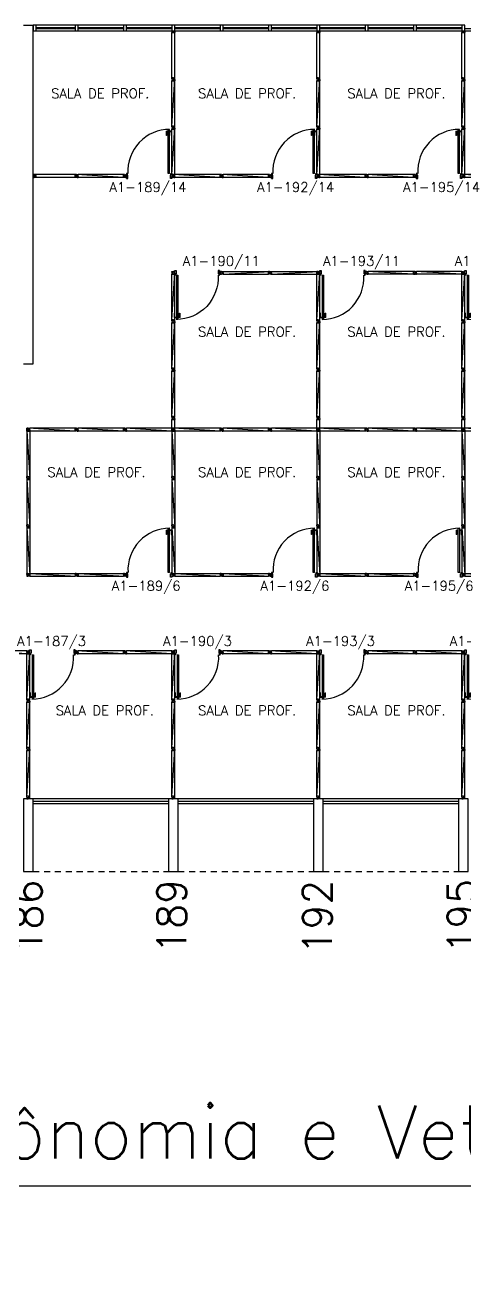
# Model space of a CAD drawing. Header units: millimetres. Extents: x 2641 to 2879, y 1208 to 1302.
# Drawn here: x 2839.97 to 2849.06, y 1210.89 to 1236.89 of the extents above; entities that cross this region are included whole.
import ezdxf
from ezdxf.enums import TextEntityAlignment as Align

# ---------------------------------------------------------------- set-up
doc = ezdxf.new("R2010")
doc.units = ezdxf.units.MM
doc.linetypes.add('HIDDEN2', pattern=[0.1875, 0.125, -0.0625])
for name, color, linetype in [('ALV', 2, 'Continuous'), ('DIV', 2, 'Continuous'), ('ESQ', 1, 'Continuous'), ('ESTR', 3, 'Continuous'), ('NOPILAR1', 2, 'Continuous'), ('PROJ', 1, 'HIDDEN2'), ('TEXTO', 2, 'Continuous'), ('TEXTO-ENDEREÇO', 2, 'Continuous'), ('TEXTOCENTROCUSTO', 2, 'Continuous')]:
    doc.layers.add(name, color=color, linetype=linetype)
doc.styles.add('1', font='romans.shx')
doc.styles.add('NOPILAR', font='simplex.shx', dxfattribs={"height": 0.6})
doc.styles.add('UNB-100', font='simplex.shx', dxfattribs={"height": 0.2})
doc.styles.add('UNB-100-1', font='simplex.shx', dxfattribs={"height": 0.2})
doc.dimstyles.new('1-600', dxfattribs={"dimtxt": 1.1, "dimasz": 2.5, "dimexe": 2, "dimexo": 4, "dimgap": 0.2, "dimtad": 1, "dimdec": 0, "dimzin": 4, "dimdsep": 46, "dimlunit": 6, "dimtxsty": '1', "dimblk1": 'NONE', "dimblk2": 'NONE', "dimsah": 1, "dimcen": 0, "dimclrd": 2, "dimclre": 2, "dimclrt": 2, "dimadec": 0, "dimazin": 0, "dimtfac": 1, "dimtdec": 0, "dimtmove": 2, "dimatfit": 3, "dimldrblk": 'NONE', "dimfxl": 1, "dimtolj": 1, "dimtzin": 0, "dimarcsym": 0})

# ---------------------------------------------------------------- blocks, each defined once
blk = doc.blocks.new('PILAR-SLS')
blk.add_lwpolyline([(0.003, -72.501), (0.003, -74.001), (0.203, -74.001), (0.203, -72.501)], close=True)
blk = doc.blocks.new('DIVMT-SLS')
for p, q in [((-0.03, 0.03), (-0.03, 0.006)), ((-0.008, 0.03), (-0.03, 0.03)), ((-0.0185, 0.006), (-0.03, 0.006)), ((-0.0185, -0.006), (-0.0185, 0.006)), ((-0.008, 0.03), (-0.008, 0.02)), ((-0.008, 0.02), (0.008, 0.02)), ((-0.0051, 0), (0.0051, 0)), ((0.0051, 0), (-0.0051, 0)), ((-0.0051, 0), (0.0051, 0)), ((0.97, -0.03), (0, 0.03)), ((0, -0.0051), (0, 0.0051)), ((0, 0.0051), (0, -0.0051)), ((0.008, 0.03), (0.008, 0.02)), ((0.008, 0.03), (0.03, 0.03)), ((0.0205, 0.006), (0.03, 0.006)), ((0.0205, -0.006), (0.0205, 0.006)), ((0.0205, 0.006), (0.0205, -0.006)), ((0.0205, 0.006), (0.03, 0.006)), ((0.97, 0.03), (0.03, 0.03)), ((0.03, 0.006), (0.03, 0.03)), ((0.03, -0.03), (0.03, 0.03)), ((0.03, -0.005), (0.03, 0.005)), ((0.97, 0.03), (0.97, 0.009)), ((0.97, 0.009), (0.97, 0.027)), ((0.9795, 0.006), (0.97, 0.006)), ((0.97, -0.005), (0.97, 0.005)), ((0.9795, 0.006), (0.9795, -0.006)), ((1.0051, 0), (0.9949, 0)), ((1, 0.0051), (1, -0.0051)), ((-0.0185, -0.006), (-0.03, -0.006)), ((-0.03, -0.03), (-0.03, -0.006)), ((-0.008, -0.03), (-0.03, -0.03)), ((-0.008, -0.03), (-0.008, -0.02)), ((-0.008, -0.02), (0.008, -0.02)), ((0.008, -0.03), (0.008, -0.02)), ((0.008, -0.03), (0.03, -0.03)), ((0.0205, -0.006), (0.03, -0.006)), ((0.0205, -0.006), (0.03, -0.006)), ((0.03, -0.006), (0.03, -0.03)), ((0.97, -0.03), (0.03, -0.03)), ((0.9795, -0.006), (0.97, -0.006)), ((0.97, -0.009), (0.97, -0.027))]:
    blk.add_line(p, q)
blk = doc.blocks.new('A$C40560D69')
at = {"layer": 'DIV'}
for p, q in [((0, 0.038), (0, 0.06)), ((0.024, 0.06), (0, 0.06)), ((0, 0.038), (0.01, 0.038)), ((0, 0.022), (0, 0)), ((0, 0.022), (0.01, 0.022)), ((0, 0), (0.024, 0)), ((0.01, 0.022), (0.01, 0.038)), ((0.024, 0.051), (0.024, 0.06)), ((0.024, 0.051), (0.024, 0.06)), ((0.024, 0.051), (0.036, 0.051)), ((0.036, 0.051), (0.024, 0.051)), ((0.036, 0.012), (0.024, 0.012)), ((0.024, 0.012), (0.024, 0)), ((0.025, 0.03), (0.035, 0.03)), ((0.035, 0.03), (0.025, 0.03)), ((0.03, 0.025), (0.03, 0.035)), ((0.03, 0.035), (0.03, 0.025)), ((0.03, 0.025), (0.03, 0.035)), ((0.036, 0.051), (0.036, 0.06)), ((0.036, 0.051), (0.036, 0.06)), ((0.036, 0.06), (0.06, 0.06)), ((0.036, 0.012), (0.036, 0)), ((0.06, 0), (0.036, 0)), ((0.05, 0.022), (0.05, 0.038)), ((0.06, 0.038), (0.05, 0.038)), ((0.06, 0.022), (0.05, 0.022)), ((0.06, 0.038), (0.06, 0.06)), ((0.06, 0.022), (0.06, 0))]:
    blk.add_line(p, q, dxfattribs=at)
blk = doc.blocks.new('PDV2D-SLS')
at = {"layer": 'DIV'}
for p, q in [((0.03, 0.05), (0.06, 0.05)), ((0.03, 0.035), (0.03, 0.05)), ((0.03, -0.035), (0.03, 0.035)), ((0.06, 0.05), (0.06, -0.02)), ((0.941, 0.05), (0.941, -0.02)), ((0.971, 0.05), (0.941, 0.05)), ((0.971, 0.035), (0.971, 0.05)), ((0.971, -0.035), (0.971, 0.035)), ((0.03, -0.05), (0.03, -0.035)), ((0.05, -0.05), (0.03, -0.05)), ((0.05, -0.02), (0.06, -0.02)), ((0.05, -0.02), (0.05, -0.05)), ((0.079, -0.05), (0.109, -0.05)), ((0.079, -0.05), (0.079, -0.965)), ((0.109, -0.05), (0.109, -0.965)), ((0.951, -0.02), (0.941, -0.02)), ((0.951, -0.02), (0.951, -0.05)), ((0.951, -0.05), (0.971, -0.05)), ((0.971, -0.05), (0.971, -0.035)), ((0.036, -0.925), (0.036, -0.835)), ((0.046, -0.835), (0.036, -0.835)), ((0.036, -0.925), (0.076, -0.925)), ((0.046, -0.915), (0.046, -0.835)), ((0.046, -0.915), (0.076, -0.915)), ((0.109, -0.965), (0.079, -0.965)), ((0.141, -0.915), (0.111, -0.915)), ((0.151, -0.925), (0.111, -0.925)), ((0.141, -0.915), (0.141, -0.835)), ((0.141, -0.835), (0.151, -0.835)), ((0.151, -0.925), (0.151, -0.835))]:
    blk.add_line(p, q, dxfattribs=at)
blk.add_arc((0.076, -0.1), 0.865, 270, 3.3214, dxfattribs=at)
blk = doc.blocks.new('A$C6D4F2E51')
at = {"layer": 'DIV'}
for p, q in [((0, 0.038), (0, 0.06)), ((0.024, 0.06), (0, 0.06)), ((0, 0.038), (0.01, 0.038)), ((0, 0.022), (0, 0)), ((0, 0.022), (0.01, 0.022)), ((0, 0), (0.024, 0)), ((0.01, 0.022), (0.01, 0.038)), ((0.024, 0.051), (0.024, 0.06)), ((0.024, 0.051), (0.024, 0.06)), ((0.024, 0.051), (0.036, 0.051)), ((0.036, 0.051), (0.024, 0.051)), ((0.036, 0.012), (0.024, 0.012)), ((0.024, 0.012), (0.024, 0)), ((0.025, 0.03), (0.035, 0.03)), ((0.035, 0.03), (0.025, 0.03)), ((0.03, 0.025), (0.03, 0.035)), ((0.03, 0.035), (0.03, 0.025)), ((0.03, 0.025), (0.03, 0.035)), ((0.036, 0.051), (0.036, 0.06)), ((0.036, 0.051), (0.036, 0.06)), ((0.036, 0.06), (0.06, 0.06)), ((0.036, 0.012), (0.036, 0)), ((0.06, 0), (0.036, 0)), ((0.05, 0.022), (0.05, 0.038)), ((0.06, 0.038), (0.05, 0.038)), ((0.06, 0.022), (0.05, 0.022)), ((0.06, 0.038), (0.06, 0.06)), ((0.06, 0.022), (0.06, 0))]:
    blk.add_line(p, q, dxfattribs=at)
blk = doc.blocks.new('MTT-SLS')
for p, q in [((-0.008, 0.03), (-0.03, 0.03)), ((-0.03, 0.03), (-0.03, 0.006)), ((-0.0185, 0.006), (-0.03, 0.006)), ((-0.0185, -0.006), (-0.0185, 0.006)), ((-0.008, 0.03), (-0.008, 0.02)), ((-0.008, 0.02), (0.008, 0.02)), ((-0.0051, 0), (0.0051, 0)), ((0, -0.0051), (0, 0.0051)), ((0.008, 0.03), (0.03, 0.03)), ((0.008, 0.03), (0.008, 0.02)), ((0.0205, -0.006), (0.0205, 0.006)), ((0.0205, 0.006), (0.03, 0.006)), ((0.03, 0.006), (0.03, 0.03)), ((-0.03, -0.03), (-0.03, -0.006)), ((-0.0185, -0.006), (-0.03, -0.006)), ((-0.008, -0.03), (-0.03, -0.03)), ((-0.008, -0.02), (0.008, -0.02)), ((-0.008, -0.03), (-0.008, -0.02)), ((0.008, -0.03), (0.008, -0.02)), ((0.008, -0.03), (0.03, -0.03)), ((0.0205, -0.006), (0.03, -0.006)), ((0.03, -0.006), (0.03, -0.03))]:
    blk.add_line(p, q)
blk = doc.blocks.new('PDV2E-SLS')
at = {"layer": 'DIV'}
for p, q in [((0.023, 0.925), (0.063, 0.925)), ((0.023, 0.925), (0.023, 0.835)), ((0.033, 0.835), (0.023, 0.835)), ((0.033, 0.915), (0.063, 0.915)), ((0.033, 0.915), (0.033, 0.835)), ((0.065, 0.05), (0.065, 0.965)), ((0.095, 0.965), (0.065, 0.965)), ((0.095, 0.05), (0.095, 0.965)), ((0.138, 0.925), (0.097, 0.925)), ((0.128, 0.915), (0.097, 0.915)), ((0.128, 0.915), (0.128, 0.835)), ((0.128, 0.835), (0.137, 0.835)), ((0.138, 0.925), (0.138, 0.835)), ((0.049, 0.05), (0.029, 0.05)), ((0.029, 0.05), (0.029, 0.035)), ((0.029, 0.035), (0.029, -0.035)), ((0.049, 0.02), (0.049, 0.05)), ((0.049, 0.02), (0.059, 0.02)), ((0.059, -0.05), (0.059, 0.02)), ((0.065, 0.05), (0.095, 0.05)), ((0.928, -0.05), (0.928, 0.02)), ((0.938, 0.02), (0.928, 0.02)), ((0.938, 0.05), (0.958, 0.05)), ((0.938, 0.02), (0.938, 0.05)), ((0.958, 0.05), (0.958, 0.035)), ((0.958, 0.035), (0.958, -0.035)), ((0.029, -0.035), (0.029, -0.05)), ((0.029, -0.05), (0.059, -0.05)), ((0.958, -0.05), (0.928, -0.05)), ((0.958, -0.035), (0.958, -0.05))]:
    blk.add_line(p, q, dxfattribs=at)
blk.add_arc((0.062, 0.1), 0.865, 356.6786, 90, dxfattribs=at)
blk = doc.blocks.new('DIVINI-SLS')
for p, q in [((-0.005, 0), (0.005, 0)), ((0.008, 0.02), (0, 0.02)), ((0, 0.001), (0, 0.02)), ((0, -0.005), (0, 0.005)), ((0, -0.02), (0, 0.001)), ((0.008, 0.03), (0.03, 0.03)), ((0.008, 0.03), (0.008, 0.02)), ((0.02, 0.006), (0.03, 0.006)), ((0.02, 0.006), (0.02, -0.006)), ((0.02, -0.004), (0.02, 0.004)), ((0.023, 0.006), (0.027, 0.006)), ((0.97, 0.03), (0.03, 0.03)), ((0.03, -0.03), (0.03, 0.03)), ((0.03, 0.009), (0.03, 0.027)), ((0.03, -0.005), (0.03, 0.005)), ((0.97, 0.03), (0.97, 0.009)), ((0.97, -0.03), (0.97, 0.03)), ((0.97, 0.009), (0.97, 0.027)), ((0.98, 0.006), (0.97, 0.006)), ((0.97, -0.005), (0.97, 0.005)), ((0.98, 0.006), (0.98, -0.006)), ((0.99, 0), (1.008, 0)), ((0.999, 0.006), (0.999, -0.006)), ((0, -0.02), (0.008, -0.02)), ((0.008, -0.03), (0.008, -0.02)), ((0.008, -0.03), (0.03, -0.03)), ((0.02, -0.006), (0.03, -0.006)), ((0.023, -0.006), (0.027, -0.006)), ((0.03, -0.009), (0.03, -0.027)), ((0.97, -0.03), (0.03, -0.03)), ((0.98, -0.006), (0.97, -0.006)), ((0.97, -0.009), (0.97, -0.027))]:
    blk.add_line(p, q)
blk = doc.blocks.new('*D51')
at = {"layer": 'DEFPOINTS', "color": 0, "transparency": 16777216}
for p in [(2822.033, 1219.395), (2870.133, 1219.395), (2822.033, 1212.895)]:
    blk.add_point(p, dxfattribs=at)
at = {"layer": 'TEXTOCENTROCUSTO', "color": 2, "lineweight": -2, "transparency": 16777216}
for p, q in [((2822.033, 1215.395), (2822.033, 1210.895)), ((2870.133, 1215.395), (2870.133, 1210.895)), ((2870.133, 1212.895), (2822.033, 1212.895))]:
    blk.add_line(p, q, dxfattribs=at)
at = {"layer": 'TEXTOCENTROCUSTO', "color": 2, "transparency": 16777216, "insert": (2846.083, 1213.828), "char_height": 1.1, "attachment_point": 5, "style": '1'}
blk.add_mtext('\\A1;Agrônomia e Veterinária', dxfattribs=at)
blk = doc.blocks.new('_NONE')
at = {"color": 0, "linetype": 'ByBlock'}
blk.add_circle((0, 0), 0.25, dxfattribs=at)

msp = doc.modelspace()

# ---------------------------------------------------------------- linework, layer by layer
at = {"layer": 'ALV'}
for p, q in [((2839.933, 1236.885), (2840.133, 1236.885)), ((2840.133, 1229.884), (2840.133, 1236.885)), ((2839.933, 1229.884), (2840.133, 1229.884))]:
    msp.add_line(p, q, dxfattribs=at)
at = {"layer": 'DIV'}
for p, q in [((2840.195, 1236.885), (2840.135, 1236.885)), ((2840.135, 1236.885), (2840.135, 1236.766)), ((2840.195, 1236.885), (2840.135, 1236.885)), ((2840.135, 1236.885), (2840.135, 1236.766)), ((2840.195, 1236.765), (2840.195, 1236.885)), ((2840.195, 1236.765), (2840.195, 1236.885)), ((2841.003, 1236.885), (2840.196, 1236.885)), ((2841.063, 1236.885), (2841.003, 1236.885)), ((2841.003, 1236.885), (2841.003, 1236.766)), ((2841.063, 1236.885), (2841.003, 1236.885)), ((2841.003, 1236.885), (2841.003, 1236.766)), ((2841.063, 1236.765), (2841.063, 1236.885)), ((2841.063, 1236.765), (2841.063, 1236.885)), ((2842.003, 1236.885), (2841.063, 1236.885)), ((2842.003, 1236.885), (2842.003, 1236.766)), ((2842.063, 1236.885), (2842.003, 1236.885)), ((2842.003, 1236.885), (2842.003, 1236.766)), ((2842.063, 1236.885), (2842.003, 1236.885)), ((2843.003, 1236.885), (2842.063, 1236.885)), ((2842.063, 1236.765), (2842.063, 1236.885)), ((2842.063, 1236.765), (2842.063, 1236.885)), ((2843.003, 1236.885), (2843.003, 1236.766)), ((2843.063, 1236.885), (2843.003, 1236.885)), ((2843.003, 1236.885), (2843.003, 1236.766)), ((2843.063, 1236.885), (2843.003, 1236.885)), ((2844.003, 1236.885), (2843.063, 1236.885)), ((2843.063, 1236.765), (2843.063, 1236.885)), ((2843.063, 1236.765), (2843.063, 1236.885)), ((2844.003, 1236.885), (2844.003, 1236.766)), ((2844.063, 1236.885), (2844.003, 1236.885)), ((2844.003, 1236.885), (2844.003, 1236.766)), ((2844.063, 1236.885), (2844.003, 1236.885)), ((2844.063, 1236.765), (2844.063, 1236.885)), ((2844.063, 1236.765), (2844.063, 1236.885)), ((2845.003, 1236.885), (2844.063, 1236.885)), ((2845.003, 1236.885), (2845.003, 1236.766)), ((2845.063, 1236.885), (2845.003, 1236.885)), ((2845.003, 1236.885), (2845.003, 1236.766)), ((2845.063, 1236.885), (2845.003, 1236.885)), ((2846.003, 1236.885), (2845.063, 1236.885)), ((2845.063, 1236.765), (2845.063, 1236.885)), ((2845.063, 1236.765), (2845.063, 1236.885)), ((2846.063, 1236.885), (2846.003, 1236.885)), ((2846.003, 1236.885), (2846.003, 1236.766)), ((2846.063, 1236.885), (2846.003, 1236.885)), ((2846.003, 1236.885), (2846.003, 1236.766)), ((2847.003, 1236.885), (2846.063, 1236.885)), ((2846.063, 1236.765), (2846.063, 1236.885)), ((2846.063, 1236.765), (2846.063, 1236.885)), ((2847.063, 1236.885), (2847.003, 1236.885)), ((2847.003, 1236.885), (2847.003, 1236.766)), ((2847.063, 1236.885), (2847.003, 1236.885)), ((2847.003, 1236.885), (2847.003, 1236.766)), ((2848.003, 1236.885), (2847.063, 1236.885)), ((2847.063, 1236.765), (2847.063, 1236.885)), ((2847.063, 1236.765), (2847.063, 1236.885)), ((2848.063, 1236.885), (2848.003, 1236.885)), ((2848.003, 1236.885), (2848.003, 1236.766)), ((2848.063, 1236.885), (2848.003, 1236.885)), ((2848.003, 1236.885), (2848.003, 1236.766)), ((2849.003, 1236.885), (2848.063, 1236.885)), ((2848.063, 1236.765), (2848.063, 1236.885)), ((2848.063, 1236.765), (2848.063, 1236.885)), ((2849.063, 1236.885), (2849.003, 1236.885)), ((2849.003, 1236.885), (2849.003, 1236.766)), ((2849.063, 1236.885), (2849.003, 1236.885)), ((2849.003, 1236.885), (2849.003, 1236.766)), ((2849.063, 1236.765), (2849.063, 1236.885)), ((2849.063, 1236.765), (2849.063, 1236.885)), ((2840.135, 1236.765), (2840.195, 1236.765)), ((2840.135, 1236.765), (2840.195, 1236.765)), ((2840.135, 1236.765), (2840.195, 1236.765)), ((2840.195, 1236.819), (2841.003, 1236.819)), ((2840.195, 1236.765), (2841.003, 1236.765)), ((2841.003, 1236.831), (2840.196, 1236.831)), ((2841.003, 1236.765), (2841.063, 1236.765)), ((2841.003, 1236.765), (2841.063, 1236.765)), ((2841.003, 1236.765), (2841.063, 1236.765)), ((2842.003, 1236.831), (2841.063, 1236.831)), ((2841.063, 1236.819), (2842.003, 1236.819)), ((2841.063, 1236.765), (2842.003, 1236.765)), ((2842.003, 1236.765), (2842.063, 1236.765)), ((2842.003, 1236.765), (2842.063, 1236.765)), ((2842.003, 1236.765), (2842.063, 1236.765)), ((2843.003, 1236.831), (2842.063, 1236.831)), ((2842.063, 1236.819), (2843.003, 1236.819)), ((2842.063, 1236.765), (2843.003, 1236.765)), ((2843.003, 1236.765), (2843.063, 1236.765)), ((2843.003, 1236.765), (2843.063, 1236.765)), ((2843.003, 1236.765), (2843.063, 1236.765)), ((2844.003, 1236.831), (2843.063, 1236.831)), ((2843.063, 1236.819), (2844.003, 1236.819)), ((2843.063, 1236.765), (2844.003, 1236.765)), ((2844.003, 1236.765), (2844.063, 1236.765)), ((2844.003, 1236.765), (2844.063, 1236.765)), ((2844.003, 1236.765), (2844.063, 1236.765)), ((2845.003, 1236.831), (2844.063, 1236.831)), ((2844.063, 1236.819), (2845.003, 1236.819)), ((2844.063, 1236.765), (2845.003, 1236.765)), ((2845.003, 1236.765), (2845.063, 1236.765)), ((2845.003, 1236.765), (2845.063, 1236.765)), ((2845.003, 1236.765), (2845.063, 1236.765)), ((2846.003, 1236.831), (2845.063, 1236.831)), ((2845.063, 1236.819), (2846.003, 1236.819)), ((2845.063, 1236.765), (2846.003, 1236.765)), ((2846.003, 1236.765), (2846.063, 1236.765)), ((2846.003, 1236.765), (2846.063, 1236.765)), ((2846.003, 1236.765), (2846.063, 1236.765)), ((2847.003, 1236.831), (2846.063, 1236.831)), ((2846.063, 1236.819), (2847.003, 1236.819)), ((2846.063, 1236.765), (2847.003, 1236.765)), ((2847.003, 1236.765), (2847.063, 1236.765)), ((2847.003, 1236.765), (2847.063, 1236.765)), ((2847.003, 1236.765), (2847.063, 1236.765)), ((2848.003, 1236.831), (2847.063, 1236.831)), ((2847.063, 1236.819), (2848.003, 1236.819)), ((2847.063, 1236.765), (2848.003, 1236.765)), ((2848.003, 1236.765), (2848.063, 1236.765)), ((2848.003, 1236.765), (2848.063, 1236.765)), ((2848.003, 1236.765), (2848.063, 1236.765)), ((2849.003, 1236.831), (2848.063, 1236.831)), ((2848.063, 1236.819), (2849.003, 1236.819)), ((2848.063, 1236.765), (2849.003, 1236.765)), ((2849.003, 1236.765), (2849.063, 1236.765)), ((2849.003, 1236.765), (2849.063, 1236.765)), ((2849.003, 1236.765), (2849.063, 1236.765)), ((2849.063, 1236.819), (2850.003, 1236.819)), ((2849.063, 1236.765), (2850.003, 1236.765)), ((2841.003, 1233.797), (2840.133, 1233.797)), ((2841.003, 1233.797), (2841.003, 1233.776)), ((2841.003, 1233.737), (2841.003, 1233.797)), ((2841.003, 1233.776), (2841.003, 1233.794)), ((2841.012, 1233.773), (2841.003, 1233.773)), ((2841.003, 1233.762), (2841.003, 1233.772)), ((2841.012, 1233.773), (2841.012, 1233.761)), ((2841.038, 1233.767), (2841.028, 1233.767)), ((2841.033, 1233.772), (2841.033, 1233.761)), ((2841.003, 1233.737), (2840.133, 1233.737)), ((2841.012, 1233.761), (2841.003, 1233.761)), ((2841.003, 1233.758), (2841.003, 1233.74)), ((2843.003, 1228.797), (2843.027, 1228.797)), ((2843.003, 1228.775), (2843.003, 1228.797)), ((2843.003, 1228.775), (2843.013, 1228.775)), ((2843.003, 1228.759), (2843.003, 1228.737)), ((2843.003, 1228.759), (2843.013, 1228.759)), ((2843.003, 1228.737), (2843.063, 1228.737)), ((2843.027, 1228.737), (2843.003, 1228.737)), ((2843.003, 1228.556), (2843.003, 1228.737)), ((2843.013, 1228.775), (2843.013, 1228.759)), ((2843.027, 1228.785), (2843.027, 1228.797)), ((2843.027, 1228.785), (2843.039, 1228.785)), ((2843.027, 1228.746), (2843.027, 1228.737)), ((2843.039, 1228.746), (2843.027, 1228.746)), ((2843.027, 1228.746), (2843.027, 1228.737)), ((2843.027, 1228.746), (2843.039, 1228.746)), ((2843.038, 1228.767), (2843.028, 1228.767)), ((2843.028, 1228.767), (2843.038, 1228.767)), ((2843.028, 1228.737), (2843.038, 1228.737)), ((2843.033, 1228.772), (2843.033, 1228.761)), ((2843.033, 1228.761), (2843.033, 1228.772)), ((2843.033, 1228.772), (2843.033, 1228.761)), ((2843.063, 1228.797), (2843.039, 1228.797)), ((2843.039, 1228.785), (2843.039, 1228.797)), ((2843.039, 1228.746), (2843.039, 1228.737)), ((2843.039, 1228.746), (2843.039, 1228.737)), ((2843.039, 1228.737), (2843.063, 1228.737)), ((2843.053, 1228.775), (2843.053, 1228.759)), ((2843.063, 1228.775), (2843.053, 1228.775)), ((2843.063, 1228.759), (2843.053, 1228.759)), ((2843.063, 1228.775), (2843.063, 1228.797)), ((2843.063, 1228.759), (2843.063, 1228.737)), ((2843.063, 1228.556), (2843.063, 1228.737)), ((2846.003, 1228.797), (2846.027, 1228.797)), ((2846.003, 1228.775), (2846.003, 1228.797)), ((2846.003, 1228.775), (2846.013, 1228.775)), ((2846.003, 1228.759), (2846.003, 1228.737)), ((2846.003, 1228.759), (2846.013, 1228.759)), ((2846.003, 1228.556), (2846.003, 1228.737)), ((2846.003, 1228.737), (2846.063, 1228.737)), ((2846.027, 1228.737), (2846.003, 1228.737)), ((2846.013, 1228.775), (2846.013, 1228.759)), ((2846.027, 1228.785), (2846.027, 1228.797)), ((2846.027, 1228.785), (2846.039, 1228.785)), ((2846.027, 1228.746), (2846.027, 1228.737)), ((2846.039, 1228.746), (2846.027, 1228.746)), ((2846.027, 1228.746), (2846.027, 1228.737)), ((2846.027, 1228.746), (2846.039, 1228.746)), ((2846.038, 1228.767), (2846.028, 1228.767)), ((2846.028, 1228.767), (2846.038, 1228.767)), ((2846.028, 1228.737), (2846.038, 1228.737)), ((2846.033, 1228.772), (2846.033, 1228.761)), ((2846.033, 1228.761), (2846.033, 1228.772)), ((2846.033, 1228.772), (2846.033, 1228.761)), ((2846.063, 1228.797), (2846.039, 1228.797)), ((2846.039, 1228.785), (2846.039, 1228.797)), ((2846.039, 1228.746), (2846.039, 1228.737)), ((2846.039, 1228.746), (2846.039, 1228.737)), ((2846.039, 1228.737), (2846.063, 1228.737)), ((2846.053, 1228.775), (2846.053, 1228.759)), ((2846.063, 1228.775), (2846.053, 1228.775)), ((2846.063, 1228.759), (2846.053, 1228.759)), ((2846.063, 1228.775), (2846.063, 1228.797)), ((2846.063, 1228.759), (2846.063, 1228.737)), ((2846.063, 1228.556), (2846.063, 1228.737)), ((2849.003, 1228.797), (2849.027, 1228.797)), ((2849.003, 1228.775), (2849.003, 1228.797)), ((2849.003, 1228.775), (2849.013, 1228.775)), ((2849.003, 1228.759), (2849.003, 1228.737)), ((2849.003, 1228.759), (2849.013, 1228.759)), ((2849.003, 1228.556), (2849.003, 1228.737)), ((2849.003, 1228.737), (2849.063, 1228.737)), ((2849.027, 1228.737), (2849.003, 1228.737)), ((2849.013, 1228.775), (2849.013, 1228.759)), ((2849.027, 1228.785), (2849.027, 1228.797)), ((2849.027, 1228.785), (2849.039, 1228.785)), ((2849.027, 1228.746), (2849.027, 1228.737)), ((2849.039, 1228.746), (2849.027, 1228.746)), ((2849.027, 1228.746), (2849.027, 1228.737)), ((2849.027, 1228.746), (2849.039, 1228.746)), ((2849.038, 1228.767), (2849.028, 1228.767)), ((2849.028, 1228.767), (2849.038, 1228.767)), ((2849.028, 1228.737), (2849.038, 1228.737)), ((2849.033, 1228.772), (2849.033, 1228.761)), ((2849.033, 1228.761), (2849.033, 1228.772)), ((2849.033, 1228.772), (2849.033, 1228.761)), ((2849.063, 1228.797), (2849.039, 1228.797)), ((2849.039, 1228.785), (2849.039, 1228.797)), ((2849.039, 1228.746), (2849.039, 1228.737)), ((2849.039, 1228.746), (2849.039, 1228.737)), ((2849.039, 1228.737), (2849.063, 1228.737)), ((2849.053, 1228.775), (2849.053, 1228.759)), ((2849.063, 1228.775), (2849.053, 1228.775)), ((2849.063, 1228.759), (2849.053, 1228.759)), ((2849.063, 1228.775), (2849.063, 1228.797)), ((2849.063, 1228.759), (2849.063, 1228.737)), ((2849.063, 1228.556), (2849.063, 1228.737)), ((2840.002, 1228.556), (2840.062, 1228.556)), ((2840.002, 1228.534), (2840.002, 1228.556)), ((2840.026, 1228.556), (2840.002, 1228.556)), ((2840.002, 1228.534), (2840.012, 1228.534)), ((2840.002, 1228.518), (2840.002, 1228.496)), ((2840.002, 1228.518), (2840.012, 1228.518)), ((2840.002, 1228.496), (2840.026, 1228.496)), ((2840.003, 1228.556), (2840.003, 1228.535)), ((2840.003, 1228.496), (2840.003, 1228.556)), ((2840.003, 1228.535), (2840.003, 1228.553)), ((2840.012, 1228.532), (2840.003, 1228.532)), ((2840.003, 1228.521), (2840.003, 1228.531)), ((2840.012, 1228.52), (2840.003, 1228.52)), ((2840.003, 1228.517), (2840.003, 1228.499)), ((2840.012, 1228.518), (2840.012, 1228.534)), ((2840.012, 1228.532), (2840.012, 1228.52)), ((2840.026, 1228.547), (2840.026, 1228.556)), ((2840.026, 1228.547), (2840.026, 1228.556)), ((2840.038, 1228.547), (2840.026, 1228.547)), ((2840.026, 1228.547), (2840.038, 1228.547)), ((2840.026, 1228.508), (2840.038, 1228.508)), ((2840.026, 1228.508), (2840.026, 1228.496)), ((2840.027, 1228.556), (2840.037, 1228.556)), ((2840.038, 1228.526), (2840.027, 1228.526)), ((2840.027, 1228.526), (2840.038, 1228.526)), ((2840.038, 1228.526), (2840.028, 1228.526)), ((2840.032, 1228.521), (2840.032, 1228.531)), ((2840.032, 1228.531), (2840.032, 1228.521)), ((2840.032, 1228.521), (2840.032, 1228.531)), ((2840.033, 1228.531), (2840.033, 1228.521)), ((2840.038, 1228.547), (2840.038, 1228.556)), ((2840.038, 1228.547), (2840.038, 1228.556)), ((2840.038, 1228.556), (2840.062, 1228.556)), ((2840.038, 1228.508), (2840.038, 1228.496)), ((2840.062, 1228.496), (2840.038, 1228.496)), ((2840.052, 1228.518), (2840.052, 1228.534)), ((2840.062, 1228.534), (2840.052, 1228.534)), ((2840.062, 1228.518), (2840.052, 1228.518)), ((2840.062, 1228.534), (2840.062, 1228.556)), ((2840.062, 1228.518), (2840.062, 1228.496)), ((2841.003, 1228.496), (2841.003, 1228.556)), ((2841.003, 1228.556), (2841.003, 1228.535)), ((2841.003, 1228.535), (2841.003, 1228.553)), ((2841.012, 1228.532), (2841.003, 1228.532)), ((2841.003, 1228.521), (2841.003, 1228.531)), ((2841.012, 1228.52), (2841.003, 1228.52)), ((2841.003, 1228.517), (2841.003, 1228.499)), ((2841.012, 1228.532), (2841.012, 1228.52)), ((2841.038, 1228.526), (2841.028, 1228.526)), ((2841.033, 1228.531), (2841.033, 1228.521)), ((2843.003, 1228.556), (2843.063, 1228.556)), ((2843.003, 1228.534), (2843.003, 1228.556)), ((2843.027, 1228.556), (2843.003, 1228.556)), ((2843.003, 1228.556), (2843.063, 1228.556)), ((2843.003, 1228.534), (2843.013, 1228.534)), ((2843.003, 1228.518), (2843.003, 1228.496)), ((2843.003, 1228.518), (2843.013, 1228.518)), ((2843.003, 1228.496), (2843.027, 1228.496)), ((2843.024, 1228.556), (2843.006, 1228.556)), ((2843.013, 1228.518), (2843.013, 1228.534)), ((2843.027, 1228.547), (2843.027, 1228.556)), ((2843.027, 1228.547), (2843.027, 1228.556)), ((2843.027, 1228.547), (2843.027, 1228.556)), ((2843.039, 1228.547), (2843.027, 1228.547)), ((2843.027, 1228.547), (2843.039, 1228.547)), ((2843.039, 1228.547), (2843.027, 1228.547)), ((2843.027, 1228.508), (2843.039, 1228.508)), ((2843.027, 1228.508), (2843.027, 1228.496)), ((2843.028, 1228.556), (2843.038, 1228.556)), ((2843.028, 1228.556), (2843.038, 1228.556)), ((2843.038, 1228.526), (2843.028, 1228.526)), ((2843.028, 1228.526), (2843.038, 1228.526)), ((2843.038, 1228.526), (2843.028, 1228.526)), ((2843.033, 1228.521), (2843.033, 1228.531)), ((2843.033, 1228.531), (2843.033, 1228.521)), ((2843.033, 1228.521), (2843.033, 1228.531)), ((2843.033, 1228.521), (2843.033, 1228.531)), ((2843.039, 1228.547), (2843.039, 1228.556)), ((2843.039, 1228.547), (2843.039, 1228.556)), ((2843.039, 1228.556), (2843.063, 1228.556)), ((2843.039, 1228.547), (2843.039, 1228.556)), ((2843.039, 1228.508), (2843.039, 1228.496)), ((2843.063, 1228.496), (2843.039, 1228.496)), ((2843.063, 1228.556), (2843.042, 1228.556)), ((2843.042, 1228.556), (2843.06, 1228.556)), ((2843.053, 1228.518), (2843.053, 1228.534)), ((2843.063, 1228.534), (2843.053, 1228.534)), ((2843.063, 1228.518), (2843.053, 1228.518)), ((2843.063, 1228.534), (2843.063, 1228.556)), ((2843.063, 1228.518), (2843.063, 1228.496)), ((2846.027, 1228.556), (2846.003, 1228.556)), ((2846.003, 1228.534), (2846.003, 1228.556)), ((2846.003, 1228.556), (2846.063, 1228.556)), ((2846.003, 1228.556), (2846.063, 1228.556)), ((2846.003, 1228.534), (2846.013, 1228.534)), ((2846.003, 1228.518), (2846.013, 1228.518)), ((2846.003, 1228.518), (2846.003, 1228.496)), ((2846.003, 1228.496), (2846.027, 1228.496)), ((2846.003, 1228.496), (2846.063, 1228.496)), ((2846.024, 1228.556), (2846.006, 1228.556)), ((2846.024, 1228.496), (2846.006, 1228.496)), ((2846.013, 1228.518), (2846.013, 1228.534)), ((2846.027, 1228.547), (2846.027, 1228.556)), ((2846.027, 1228.547), (2846.027, 1228.556)), ((2846.027, 1228.547), (2846.027, 1228.556)), ((2846.027, 1228.547), (2846.039, 1228.547)), ((2846.039, 1228.547), (2846.027, 1228.547)), ((2846.039, 1228.547), (2846.027, 1228.547)), ((2846.027, 1228.508), (2846.027, 1228.496)), ((2846.027, 1228.508), (2846.039, 1228.508)), ((2846.027, 1228.506), (2846.027, 1228.496)), ((2846.039, 1228.506), (2846.027, 1228.506)), ((2846.028, 1228.556), (2846.038, 1228.556)), ((2846.028, 1228.556), (2846.038, 1228.556)), ((2846.028, 1228.526), (2846.038, 1228.526)), ((2846.038, 1228.526), (2846.028, 1228.526)), ((2846.038, 1228.526), (2846.028, 1228.526)), ((2846.038, 1228.526), (2846.028, 1228.526)), ((2846.028, 1228.496), (2846.038, 1228.496)), ((2846.033, 1228.521), (2846.033, 1228.531)), ((2846.033, 1228.531), (2846.033, 1228.521)), ((2846.033, 1228.521), (2846.033, 1228.531)), ((2846.033, 1228.531), (2846.033, 1228.521)), ((2846.033, 1228.521), (2846.033, 1228.531)), ((2846.039, 1228.556), (2846.063, 1228.556)), ((2846.039, 1228.547), (2846.039, 1228.556)), ((2846.039, 1228.547), (2846.039, 1228.556)), ((2846.039, 1228.547), (2846.039, 1228.556)), ((2846.039, 1228.508), (2846.039, 1228.496)), ((2846.039, 1228.506), (2846.039, 1228.496)), ((2846.063, 1228.496), (2846.039, 1228.496)), ((2846.042, 1228.556), (2846.06, 1228.556)), ((2846.063, 1228.556), (2846.042, 1228.556)), ((2846.063, 1228.496), (2846.042, 1228.496)), ((2846.042, 1228.496), (2846.06, 1228.496)), ((2846.063, 1228.534), (2846.053, 1228.534)), ((2846.053, 1228.518), (2846.053, 1228.534)), ((2846.063, 1228.518), (2846.053, 1228.518)), ((2846.063, 1228.534), (2846.063, 1228.556)), ((2846.063, 1228.518), (2846.063, 1228.496)), ((2849.003, 1228.534), (2849.003, 1228.556)), ((2849.027, 1228.556), (2849.003, 1228.556)), ((2849.003, 1228.556), (2849.063, 1228.556)), ((2849.003, 1228.556), (2849.063, 1228.556)), ((2849.003, 1228.534), (2849.013, 1228.534)), ((2849.003, 1228.518), (2849.003, 1228.496)), ((2849.003, 1228.518), (2849.013, 1228.518)), ((2849.003, 1228.496), (2849.027, 1228.496)), ((2849.003, 1228.496), (2849.063, 1228.496)), ((2849.024, 1228.556), (2849.006, 1228.556)), ((2849.024, 1228.496), (2849.006, 1228.496)), ((2849.013, 1228.518), (2849.013, 1228.534)), ((2849.027, 1228.547), (2849.027, 1228.556)), ((2849.027, 1228.547), (2849.027, 1228.556)), ((2849.027, 1228.547), (2849.027, 1228.556)), ((2849.027, 1228.547), (2849.039, 1228.547)), ((2849.039, 1228.547), (2849.027, 1228.547)), ((2849.039, 1228.547), (2849.027, 1228.547)), ((2849.027, 1228.508), (2849.027, 1228.496)), ((2849.027, 1228.508), (2849.039, 1228.508)), ((2849.027, 1228.506), (2849.027, 1228.496)), ((2849.039, 1228.506), (2849.027, 1228.506)), ((2849.028, 1228.556), (2849.038, 1228.556)), ((2849.028, 1228.556), (2849.038, 1228.556)), ((2849.028, 1228.526), (2849.038, 1228.526)), ((2849.038, 1228.526), (2849.028, 1228.526)), ((2849.038, 1228.526), (2849.028, 1228.526)), ((2849.038, 1228.526), (2849.028, 1228.526)), ((2849.028, 1228.496), (2849.038, 1228.496)), ((2849.033, 1228.521), (2849.033, 1228.531)), ((2849.033, 1228.531), (2849.033, 1228.521)), ((2849.033, 1228.521), (2849.033, 1228.531)), ((2849.033, 1228.531), (2849.033, 1228.521)), ((2849.033, 1228.521), (2849.033, 1228.531)), ((2849.039, 1228.556), (2849.063, 1228.556)), ((2849.039, 1228.547), (2849.039, 1228.556)), ((2849.039, 1228.547), (2849.039, 1228.556)), ((2849.039, 1228.547), (2849.039, 1228.556)), ((2849.039, 1228.508), (2849.039, 1228.496)), ((2849.039, 1228.506), (2849.039, 1228.496)), ((2849.063, 1228.496), (2849.039, 1228.496)), ((2849.042, 1228.556), (2849.06, 1228.556)), ((2849.063, 1228.556), (2849.042, 1228.556)), ((2849.063, 1228.496), (2849.042, 1228.496)), ((2849.042, 1228.496), (2849.06, 1228.496)), ((2849.063, 1228.534), (2849.053, 1228.534)), ((2849.053, 1228.518), (2849.053, 1228.534)), ((2849.063, 1228.518), (2849.053, 1228.518)), ((2849.063, 1228.534), (2849.063, 1228.556)), ((2849.063, 1228.518), (2849.063, 1228.496))]:
    msp.add_line(p, q, dxfattribs=at)
at = {"layer": 'ESQ'}
for p, q in [((2842.933, 1220.895), (2840.133, 1220.895)), ((2842.933, 1220.845), (2840.133, 1220.845)), ((2842.933, 1220.795), (2840.133, 1220.795)), ((2845.933, 1220.895), (2843.133, 1220.895)), ((2845.933, 1220.845), (2843.133, 1220.845)), ((2845.933, 1220.795), (2843.133, 1220.795)), ((2848.933, 1220.895), (2846.133, 1220.895)), ((2848.933, 1220.845), (2846.133, 1220.845)), ((2848.933, 1220.795), (2846.133, 1220.795))]:
    msp.add_line(p, q, dxfattribs=at)
at = {"layer": 'PROJ'}
for p, q in [((2840.133, 1219.395), (2842.933, 1219.395)), ((2843.133, 1219.395), (2845.933, 1219.395)), ((2846.133, 1219.395), (2848.933, 1219.395))]:
    msp.add_line(p, q, dxfattribs=at)

# ---------------------------------------------------------------- block references
at = {"layer": 'DIV'}
for name, p, rotation in [('DIVINI-SLS', (2843.033, 1236.765), 270), ('DIVINI-SLS', (2846.033, 1236.765), 270), ('DIVINI-SLS', (2849.033, 1236.765), 270), ('DIVMT-SLS', (2843.033, 1235.767), 270), ('DIVMT-SLS', (2846.033, 1235.767), 270), ('DIVMT-SLS', (2849.033, 1235.767), 270), ('PDV2D-SLS', (2843.033, 1233.767), 180), ('DIVMT-SLS', (2843.033, 1234.767), 270), ('PDV2D-SLS', (2846.033, 1233.767), 180), ('DIVMT-SLS', (2846.033, 1234.767), 270), ('PDV2D-SLS', (2849.03, 1233.767), 180), ('DIVMT-SLS', (2849.033, 1234.767), 270), ('DIVMT-SLS', (2843.033, 1231.767), 270), ('DIVMT-SLS', (2846.033, 1231.767), 270), ('MTT-SLS', (2848.033, 1231.767), 90), ('DIVMT-SLS', (2849.033, 1231.767), 270), ('DIVMT-SLS', (2843.033, 1230.767), 270), ('DIVMT-SLS', (2846.033, 1230.767), 270), ('DIVMT-SLS', (2849.033, 1230.767), 270), ('DIVMT-SLS', (2843.033, 1229.767), 270), ('DIVMT-SLS', (2846.033, 1229.767), 270), ('DIVMT-SLS', (2849.033, 1229.767), 270), ('PDV2D-SLS', (2843.035, 1225.526), 180), ('PDV2D-SLS', (2846.035, 1225.526), 180), ('PDV2D-SLS', (2849.035, 1225.526), 180), ('DIVMT-SLS', (2841.033, 1225.526), 180), ('DIVMT-SLS', (2842.033, 1225.526), 180), ('DIVMT-SLS', (2844.033, 1225.526), 180), ('DIVMT-SLS', (2845.033, 1225.526), 180), ('DIVMT-SLS', (2847.033, 1225.526), 180), ('DIVMT-SLS', (2848.033, 1225.526), 180), ('DIVMT-SLS', (2850.033, 1225.526), 180), ('DIVMT-SLS', (2840.033, 1223.925), 270), ('DIVMT-SLS', (2843.033, 1223.925), 270), ('DIVMT-SLS', (2846.033, 1223.925), 270), ('DIVMT-SLS', (2849.033, 1223.925), 270), ('DIVMT-SLS', (2840.033, 1222.925), 270), ('DIVMT-SLS', (2843.033, 1222.925), 270), ('DIVMT-SLS', (2846.033, 1222.925), 270), ('DIVMT-SLS', (2849.033, 1222.925), 270), ('DIVMT-SLS', (2840.033, 1221.925), 270), ('DIVMT-SLS', (2843.033, 1221.925), 270), ('DIVMT-SLS', (2846.033, 1221.925), 270), ('DIVMT-SLS', (2849.033, 1221.925), 270)]:
    msp.add_blockref(name, p, dxfattribs=dict(at, rotation=rotation))
for name, p in [('A$C6D4F2E51', (2840.133, 1233.737)), ('DIVMT-SLS', (2841.033, 1233.767)), ('MTT-SLS', (2842.033, 1233.767)), ('DIVMT-SLS', (2843.033, 1233.767)), ('DIVMT-SLS', (2844.033, 1233.767)), ('MTT-SLS', (2845.033, 1233.767)), ('DIVMT-SLS', (2846.033, 1233.767)), ('DIVMT-SLS', (2847.033, 1233.767)), ('MTT-SLS', (2848.033, 1233.767)), ('DIVMT-SLS', (2849.033, 1233.767)), ('PDV2D-SLS', (2846.033, 1231.767)), ('DIVMT-SLS', (2847.033, 1231.767)), ('DIVMT-SLS', (2848.033, 1231.767)), ('PDV2D-SLS', (2849.03, 1231.767)), ('DIVMT-SLS', (2840.033, 1228.526)), ('DIVMT-SLS', (2841.033, 1228.526)), ('DIVMT-SLS', (2842.033, 1228.526)), ('DIVMT-SLS', (2843.033, 1228.526)), ('DIVMT-SLS', (2844.033, 1228.526)), ('DIVMT-SLS', (2845.033, 1228.526)), ('DIVMT-SLS', (2846.033, 1228.526)), ('DIVMT-SLS', (2847.033, 1228.526)), ('DIVMT-SLS', (2848.033, 1228.526)), ('DIVMT-SLS', (2849.033, 1228.526)), ('DIVMT-SLS', (2839.033, 1223.925)), ('PDV2D-SLS', (2840.031, 1223.925)), ('DIVMT-SLS', (2841.033, 1223.925)), ('DIVMT-SLS', (2842.033, 1223.925)), ('PDV2D-SLS', (2843.031, 1223.925)), ('DIVMT-SLS', (2844.033, 1223.925)), ('DIVMT-SLS', (2845.033, 1223.925)), ('PDV2D-SLS', (2846.031, 1223.925)), ('DIVMT-SLS', (2847.033, 1223.925)), ('DIVMT-SLS', (2848.033, 1223.925)), ('PDV2D-SLS', (2849.031, 1223.925)), ('A$C40560D69', (2840.003, 1220.895)), ('A$C40560D69', (2843.003, 1220.895)), ('A$C40560D69', (2846.003, 1220.895)), ('A$C40560D69', (2849.003, 1220.895))]:
    msp.add_blockref(name, p, dxfattribs=at)
at = {"layer": 'DIV', "xscale": -1}
for name, p, rotation in [('PDV2E-SLS', (2843.033, 1231.767), 180), ('MTT-SLS', (2844.033, 1231.767), 270), ('DIVMT-SLS', (2840.032, 1227.526), 270), ('DIVMT-SLS', (2843.033, 1227.526), 270), ('DIVMT-SLS', (2846.033, 1227.526), 270), ('DIVMT-SLS', (2849.033, 1227.526), 270), ('DIVMT-SLS', (2840.032, 1226.526), 270), ('DIVMT-SLS', (2843.033, 1226.526), 270), ('DIVMT-SLS', (2846.033, 1226.526), 270), ('DIVMT-SLS', (2849.033, 1226.526), 270), ('DIVMT-SLS', (2840.032, 1225.526), 270), ('DIVMT-SLS', (2843.033, 1225.526), 270), ('DIVMT-SLS', (2846.033, 1225.526), 270), ('DIVMT-SLS', (2849.033, 1225.526), 270)]:
    msp.add_blockref(name, p, dxfattribs=dict(at, rotation=rotation))
for p in [(2845.033, 1231.767), (2846.033, 1231.767)]:
    msp.add_blockref('DIVMT-SLS', p, dxfattribs=at)
at = {"layer": 'ESTR'}
for p in [(2839.93, 1293.396), (2842.93, 1293.396), (2845.93, 1293.396), (2848.93, 1293.396)]:
    msp.add_blockref('PILAR-SLS', p, dxfattribs=at)

# ---------------------------------------------------------------- texts
at = {"layer": 'NOPILAR1', "style": 'NOPILAR'}
for s, p in [('186', (2840.319, 1217.684)), ('189', (2843.298, 1217.697)), ('192', (2846.311, 1217.682)), ('195', (2849.303, 1217.699))]:
    msp.add_text(s, height=0.6, rotation=90, dxfattribs=at).set_placement(p)
at = {"layer": 'TEXTO', "style": 'UNB-100'}
for p in [(2841.521, 1235.375), (2844.56, 1235.375), (2847.647, 1235.375), (2844.56, 1230.45), (2847.647, 1230.45), (2841.443, 1227.547), (2844.56, 1227.547), (2847.647, 1227.547), (2841.614, 1222.623), (2844.56, 1222.623), (2847.647, 1222.623)]:
    msp.add_text('SALA DE PROF.', height=0.2, dxfattribs=at).set_placement(p, align=Align.CENTER)
at = {"layer": 'TEXTO-ENDEREÇO', "style": 'UNB-100-1'}
for s, p in [('A1-189/14', (2841.71, 1233.438)), ('A1-192/14', (2844.766, 1233.438)), ('A1-195/14', (2847.784, 1233.438)), ('A1-190/11', (2843.226, 1231.912)), ('A1-193/11', (2846.128, 1231.912)), ('A1-196/11', (2848.852, 1231.912)), ('A1-189/6', (2841.761, 1225.199)), ('A1-192/6', (2844.837, 1225.199)), ('A1-195/6', (2847.82, 1225.199)), ('A1-187/3', (2839.804, 1224.057)), ('A1-190/3', (2842.822, 1224.057)), ('A1-193/3', (2845.781, 1224.057)), ('A1-196/3', (2848.751, 1224.057))]:
    msp.add_text(s, height=0.2, dxfattribs=at).set_placement(p)

# ---------------------------------------------------------------- dimensions: what is measured, and where the dimension line sits
at = {"layer": 'TEXTOCENTROCUSTO'}
dim = msp.add_aligned_dim(p1=(2870.133, 1219.395), p2=(2822.033, 1219.395), distance=6.5, text='Agrônomia e Veterinária', dimstyle='1-600', dxfattribs=at)
dim.commit()
dim.dimension.update_dxf_attribs({"geometry": '*D51', "text_midpoint": (2846.083, 1213.828)})

doc.saveas('drawing.dxf')
